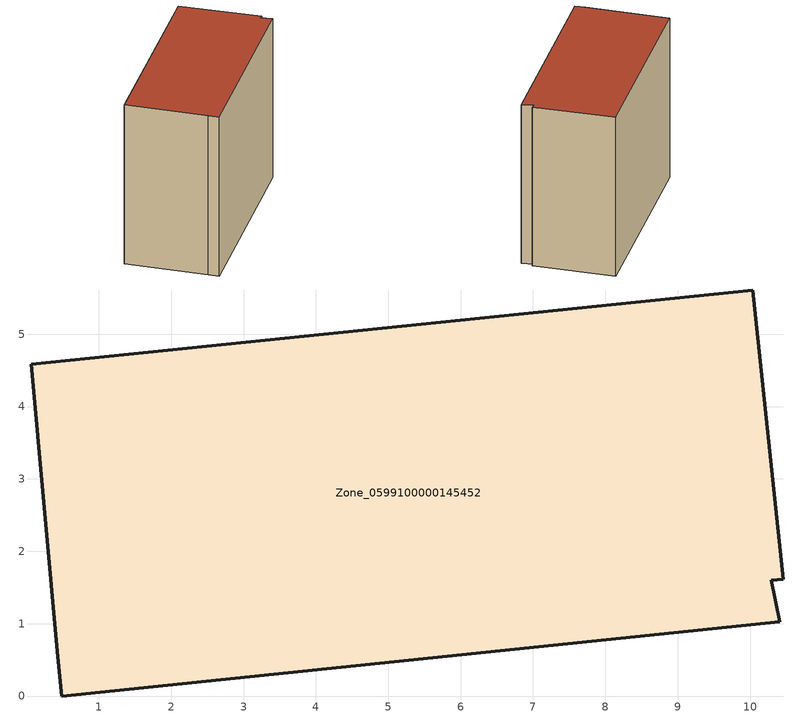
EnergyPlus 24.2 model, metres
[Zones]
Zone_0599100000145452
 floor ground (C_G): 0.49,0 0.43,0.54 0.07,4.59 10.04,5.61 10.46,1.61 10.3,1.6 10.41,1.03 z3.25
 wall outside (C_F): 10.46,1.61 10.04,5.61 0.07,4.59 0.43,0.54 0.49,0 10.41,1.03 10.3,1.6 10.46,1.61 z3.25:11.66
 roof outside (C_R): 0.43,0.54 0.49,0 10.41,1.03 10.3,1.6 10.46,1.61 10.04,5.61 0.07,4.59 z11.66
[BUILDING]
Pand.0599100000145452: North Axis=0; Terrain=City; Loads Convergence Tolerance Value=0.04; Temperature Convergence Tolerance Value=0.4; Solar Distribution=FullExterior; Maximum Number of Warmup Days=25; Minimum Number of Warmup Days=1
[Site:Location]
Rotterdam.The.Hague.AP_ZH_NLD Design_Conditions: Latitude=51.96; Longitude=4.45; Time Zone=1; Elevation=-4.5
[SITE:GROUNDTEMPERATURE:BUILDINGSURFACE]
18, 18, 18, 18, 18, 18, 18, 18, 18, 18, 18, 18
[MATERIAL] Thermal Absorptance=0.9; Solar Absorptance=0.7; Visible Absorptance=0.7
Name | Roughness | Thickness | Conductivity | Density | Specific Heat
G.TI.1946-1964 | MediumSmooth | 0.15 | 1 | 540 | 1210
F.TI.1946-1964 | Rough | 0.3 | 0.857143 | 1920 | 840
R.TI.1946-1964 | MediumRough | 0.2 | 0.277778 | 1500 | 1000
[CONSTRUCTION]
C_G: G.TI.1946-1964
C_F: F.TI.1946-1964
C_R: R.TI.1946-1964
[ZONE]
Zone_0599100000145452: Type=1; Multiplier=1; Ceiling Height=Autocalculate; Volume=Autocalculate; Floor Area=autocalculate; Part of Total Floor Area=Yes
[ZONEINFILTRATION:DESIGNFLOWRATE]
Infil_Zone_0599100000145452: Zone or ZoneList or Space or SpaceList=Zone_0599100000145452; Schedule=AlwaysOn; Design Flow Rate Calculation Method=Flow/Area; Flow Rate per Floor Area=0.003; Constant Term Coefficient=1; Temperature Term Coefficient=0; Velocity Term Coefficient=0; Velocity Squared Term Coefficient=0
[HVACTEMPLATE:ZONE:IDEALLOADSAIRSYSTEM]
Zone_0599100000145452: Maximum Heating Supply Air Temperature=50; Minimum Cooling Supply Air Temperature=13; Maximum Heating Supply Air Humidity Ratio=0.0156; Minimum Cooling Supply Air Humidity Ratio=0.0077; Heating Limit=NoLimit; Cooling Limit=NoLimit; Dehumidification Control Type=ConstantSensibleHeatRatio; Cooling Sensible Heat Ratio=0.7; Dehumidification Setpoint=60; Humidification Control Type=None; Humidification Setpoint=30; Outdoor Air Method=None; Outdoor Air Flow Rate per Person=0.00944; Outdoor Air Flow Rate per Zone Floor Area=0; Outdoor Air Flow Rate per Zone=0; Demand Controlled Ventilation Type=None; Outdoor Air Economizer Type=NoEconomizer; Heat Recovery Type=None; Sensible Heat Recovery Effectiveness=0.7; Latent Heat Recovery Effectiveness=0.65
[ZONECONTROL:THERMOSTAT]
ThermostatControl_Zone_0599100000145452: Zone or ZoneList=Zone_0599100000145452; Control Type Schedule=DualSetpointControlType; Control 1=Thermostat_Zone_0599100000145452; Temperature Difference Between Cutout And Setpoint=0
[THERMOSTATSETPOINT:DUALSETPOINT]
Thermostat_Zone_0599100000145452: Heating Setpoint Temperature Schedule=HeatingSetpoint_Zone_0599100000145452; Cooling Setpoint Temperature Schedule=CoolingSetpoint_Zone_0599100000145452
[SCHEDULE:COMPACT]
HeatingSetpoint_Zone_0599100000145452: Through: 12/31, For: AllDays, Until: 24:00, 21
CoolingSetpoint_Zone_0599100000145452: Through: 12/31, For: AllDays, Until: 24:00, 24
DualSetpointControlType: Through: 12/31, For: AllDays, Until: 24:00, 4
AlwaysOn: Through: 12/31, For: AllDays, Until: 24:00, 1
